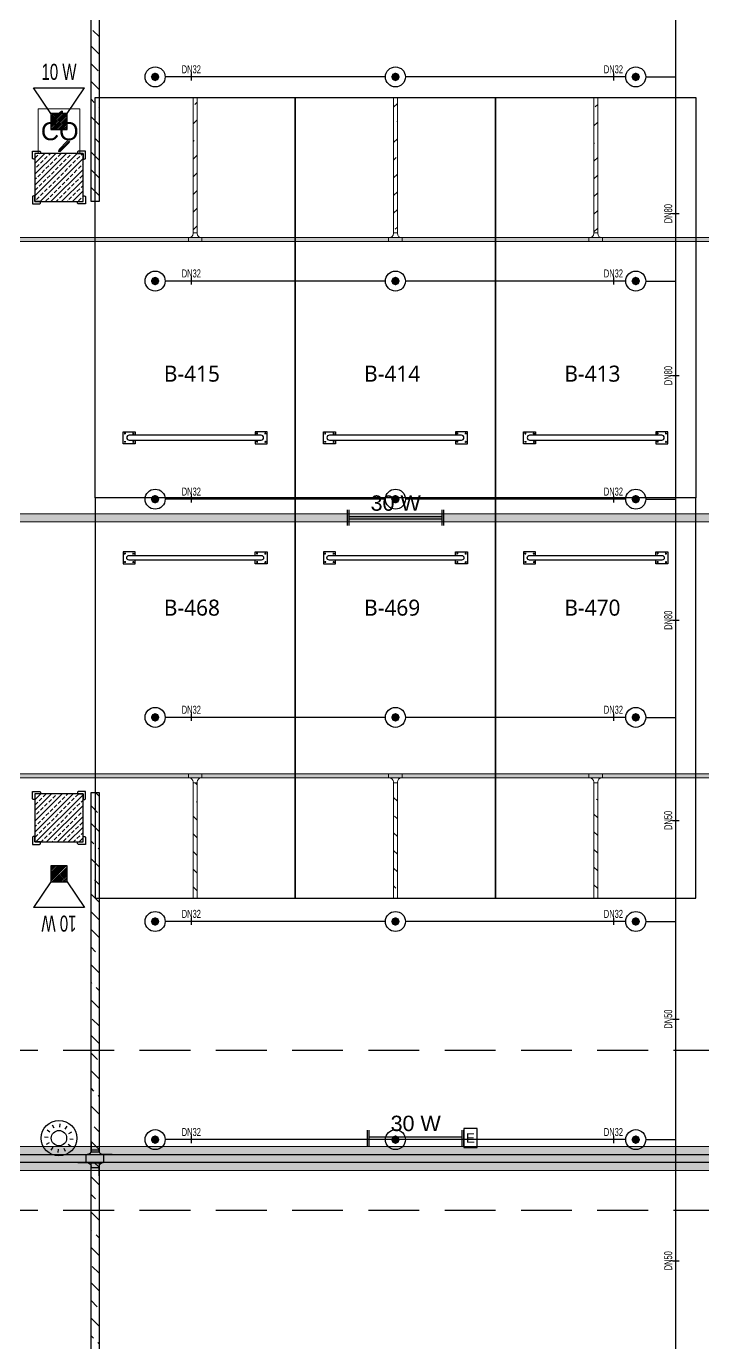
# Model space of a CAD drawing. Header units: millimetres. Extents: x -379292 to 1221486, y 92049 to 447512.
# Drawn here: x -150262 to -141820, y 170064 to 186507 of the extents above; entities that cross this region are included whole.
import ezdxf
from ezdxf.enums import TextEntityAlignment as Align

# ---------------------------------------------------------------- set-up
doc = ezdxf.new("R2010")
doc.units = ezdxf.units.MM
doc.linetypes.add('HIDDEN', pattern=[9.525, 6.35, -3.175])
for name, color, linetype in [('-M-YNGN-BORUID', 7, 'Continuous'), ('-M-YNGN-BORUUZUN', 7, 'Continuous'), ('-M-YNGN-BORUYUK', 7, 'Continuous'), ('-M-YNGN-SPR-YUK', 7, 'Continuous'), ('-M-YNGN-ZON4-CAP-', 7, 'Continuous'), ('-M-YNGN-ZON4-SPR-', 7, 'Continuous'), ('05_HATCH CONCRETE', 141, 'Continuous'), ('05_SYMBOL', 2, 'Continuous'), ('08_DEDECTOR FLASOR', 3, 'Continuous'), ('08_HORN', 4, 'Continuous'), ('08_LAMP', 4, 'Continuous'), ('08_LOUD SYSTEM', 4, 'Continuous'), ('202-A-Y-MahalAd', 141, 'Continuous'), ('E_CT_ZA', 6, 'Continuous')]:
    doc.layers.add(name, color=color, linetype=linetype)
doc.layers.add('-M-YNGN-SPR-CAPCIZGI', color=188, linetype='Continuous', plot=False)
for name, color, linetype, lineweight in [('-M-YNGN-ZON4', 3, 'SP', 30), ('08_DEDECTOR', 3, 'Continuous', 9), ('E_CT_AYDINLATMA', 3, 'Continuous', 9), ('E_CT_KA', 4, 'Continuous', 9), ('E_CT_KIRMIZI', 1, 'Continuous', 9)]:
    doc.layers.add(name, color=color, linetype=linetype, lineweight=lineweight)
doc.styles.add('CIZGI', font='tahoma.ttf', dxfattribs={"width": 0.8, "oblique": 20})
doc.styles.add('HCAD', font='HCAD.SHX', dxfattribs={"width": 0.8, "height": 0.2})
doc.styles.add('PIPESIZE', font='hcad.shx', dxfattribs={"width": 0.8})
doc.styles.add('SPR-NOT', font='romans.shx')
doc.styles.get("Standard").update_dxf_attribs({"font": 'segoeuil.ttf'})
doc.styles.add('TR', font='tsimpali.shx', dxfattribs={"width": 0.7})
doc.styles.add('YAZI-2', font='arial.ttf', dxfattribs={"height": 2})
doc.styles.add('YAZI-3', font='arial.ttf', dxfattribs={"height": 3})
doc.linetypes.add('SP', pattern='A,2,-0.1,["SP",CIZGI,S=0.14,R=0.2,X=0,Y=-0.07],-0.255', length=2.355)
pattern_1 = [(225, (905000, -3e-07), (67.351921, -67.351921), []), (225, (904932.65, -3e-07), (67.351921, -67.351921), [47.625, -23.8125])]

# ---------------------------------------------------------------- blocks, each defined once
blk = doc.blocks.new('202_Vida')
at = {"color": 0, "linetype": 'ByBlock', "ltscale": 0.2}
for points in [[(1, 0), (-1, 0)], [(0, 1), (0, -1)]]:
    blk.add_lwpolyline(points, dxfattribs=at)
at = {"color": 0, "linetype": 'ByBlock'}
for radius in [0.42, 0.23, 0.155]:
    blk.add_circle((0, 0), radius, dxfattribs=at)
blk = doc.blocks.new('202_Stoper')
at = {"color": 0, "linetype": 'ByBlock'}
for points in [[(-750, -30), (-750, -75), (-900, -75), (-900, 75), (-750, 75), (-750, 30)], [(750, -30), (750, -75), (900, -75), (900, 75), (750, 75), (750, 30)]]:
    blk.add_lwpolyline(points, dxfattribs=at)
blk.add_lwpolyline([(825, -30, 1), (825, 30), (-825, 30, 1), (-825, -30)], format="xyb", close=True, dxfattribs=at)
at = {"color": 0, "linetype": 'ByBlock', "yscale": 10, "zscale": 10, "rotation": 180}
for p, xscale in [((-877, 53), -10), ((-772, 53), 10), ((772, 53), -10), ((877, 53), 10)]:
    blk.add_blockref('202_Vida', p, dxfattribs=dict(at, xscale=xscale))
at = {"color": 0, "linetype": 'ByBlock', "yscale": 10, "zscale": 10}
for p, xscale in [((-877, -52), 10), ((-772, -52), -10), ((772, -52), 10), ((877, -52), -10)]:
    blk.add_blockref('202_Vida', p, dxfattribs=dict(at, xscale=xscale))
blk = doc.blocks.new('202_Mahalblok')
at = {"color": 0, "linetype": 'ByBlock', "flags": 128}
blk.add_lwpolyline([(0, 0), (0, 5000), (2500, 5000), (2500, 0)], close=True, dxfattribs=at)
at = {"color": 252}
blk.add_blockref('202_Stoper', (1250, 750), dxfattribs=at)
at = {"color": 0, "linetype": 'ByBlock', "ltscale": 25}
blk.add_attdef('MAHALNO', text='', height=200, dxfattribs=at).set_placement((1209, 1390), align=Align.BOTTOM_CENTER)
blk = doc.blocks.new('bariyer')
at = {"color": 8, "ltscale": 25}
blk.add_lwpolyline([(0, -70), (15, -70, 0.414214), (30, -55), (30, 30), (-55, 30, 0.414214), (-70, 15), (-70, 0), (0, 0)], format="xyb", close=True, dxfattribs=at)
blk = doc.blocks.new('OtoParkBodrumKatMimari')
at = {"layer": '05_HATCH CONCRETE'}
h = blk.add_hatch(dxfattribs=at)
h.set_pattern_fill('ANSI33', color=8, scale=15, angle=180, style=0)
h.set_pattern_definition(pattern_1)
h.paths.add_polyline_path([(96800, 84100), (96200, 84100), (96200, 83500), (96800, 83500)])
h = blk.add_hatch(dxfattribs=at)
h.set_pattern_fill('ANSI33', color=8, scale=15, angle=180, style=0)
h.set_pattern_definition(pattern_1)
h.paths.add_polyline_path([(96800, 76100), (96200, 76100), (96200, 75500), (96800, 75500)])
at = {"color": 5}
for points in [[(96800, 84100), (96200, 84100), (96200, 83500), (96800, 83500)], [(96800, 76100), (96200, 76100), (96200, 75500), (96800, 75500)]]:
    blk.add_lwpolyline(points, close=True, dxfattribs=at)
at = {"layer": '05_SYMBOL', "color": 252, "linetype": 'HIDDEN', "ltscale": 100}
for points in [[(19400, 72900), (128500, 72900)], [(19400, 70900), (128500, 70900)]]:
    blk.add_lwpolyline(points, dxfattribs=at)
at = {"layer": '05_SYMBOL', "color": 8, "xscale": -1}
for p in [(96200, 84100), (96200, 76100)]:
    blk.add_blockref('bariyer', p, dxfattribs=at)
at = {"layer": '05_SYMBOL', "color": 8}
for p in [(96800, 84100), (96800, 76100)]:
    blk.add_blockref('bariyer', p, dxfattribs=at)
at = {"layer": '05_SYMBOL', "color": 8, "rotation": 180}
for p in [(96200, 83500), (96200, 75500)]:
    blk.add_blockref('bariyer', p, dxfattribs=at)
at = {"layer": '05_SYMBOL', "color": 8, "xscale": -1, "rotation": 180}
for p in [(96800, 83500), (96800, 75500)]:
    blk.add_blockref('bariyer', p, dxfattribs=at)
at = {"layer": '202-A-Y-MahalAd', "color": 8, "ltscale": 25}
for p, values in [((96950, 79800), {'MAHALNO': 'B-415'}), ((99450, 79800), {'MAHALNO': 'B-414'}), ((101950, 79800), {'MAHALNO': 'B-413'})]:
    blk.add_blockref('202_Mahalblok', p, dxfattribs=at).add_auto_attribs(values)
ref = blk.add_blockref('202_Mahalblok', (96950, 79800), dxfattribs=dict(at, xscale=-1, rotation=180))
ref.add_attrib('MAHALNO', 'B-468', dxfattribs={"layer": '0', "color": 0, "linetype": 'ByBlock', "ltscale": 25, "height": 200}).set_placement((98159, 78267), align=Align.BOTTOM_CENTER)
ref = blk.add_blockref('202_Mahalblok', (99450, 79800), dxfattribs=dict(at, xscale=-1, rotation=180))
ref.add_attrib('MAHALNO', 'B-469', dxfattribs={"layer": '0', "color": 0, "linetype": 'ByBlock', "ltscale": 25, "height": 200}).set_placement((100659, 78267), align=Align.BOTTOM_CENTER)
ref = blk.add_blockref('202_Mahalblok', (101950, 79800), dxfattribs=dict(at, xscale=-1, rotation=180))
ref.add_attrib('MAHALNO', 'B-470', dxfattribs={"layer": '0', "color": 0, "linetype": 'ByBlock', "ltscale": 25, "height": 200}).set_placement((103159, 78267), align=Align.BOTTOM_CENTER)
blk = doc.blocks.new('SP-C-UP-12')
at = {"ltscale": 10}
blk.add_line((0, 0), (0, 0), dxfattribs=at)
at = {"color": 1, "linetype": 'Continuous'}
blk.add_circle((0, 0), 12.5, dxfattribs=at)
at = {"ltscale": 10}
for points in [[(-5.4, 0), (-3.8, 3.8), (-3.8, -3.8), (0, 5.4)], [(-3.8, -3.8), (0, 5.4), (0, -5.4), (3.8, 3.8)], [(0, -5.4), (3.8, 3.8), (3.8, -3.8), (5.4, 0)]]:
    blk.add_solid(points, dxfattribs=at)
at = {"layer": '-M-YNGN-SPR-YUK', "style": 'SPR-NOT', "width": 0.5, "flags": 9}
for tag, p in [('YUK', (0, 17.8)), ('CAP', (0, 14.4)), ('TIP', (0.2, 10.8))]:
    blk.add_attdef(tag, text='', height=2.5, dxfattribs=at).set_placement(p, align=Align.MIDDLE_CENTER)
blk = doc.blocks.new('SPRKL100')
at = {"layer": '-M-YNGN-SPR-CAPCIZGI'}
blk.add_line((0, 0.43), (0, -0.43), dxfattribs=at)
at = {"layer": '-M-YNGN-BORUID', "color": 0, "style": 'HCAD', "width": 0.8, "flags": 1}
blk.add_attdef('DIC', text='', height=0.4, dxfattribs=at).set_placement((0, -1.69), align=Align.CENTER)
at = {"layer": '-M-YNGN-BORUUZUN', "color": 0, "style": 'HCAD', "width": 0.7}
blk.add_attdef('BOY', text='', height=0.8, dxfattribs=at).set_placement((0, -1.08), align=Align.CENTER)
at = {"layer": '-M-YNGN-BORUYUK', "color": 6, "style": 'PIPESIZE', "width": 0.8}
blk.add_attdef('YUK', text='', height=0.5, dxfattribs=at).set_placement((0, 1.87), align=Align.CENTER)
at = {"color": 0, "style": 'PIPESIZE', "width": 0.7}
blk.add_attdef('CAP', text='', height=1, dxfattribs=at).set_placement((0, 0.45), align=Align.CENTER)
blk = doc.blocks.new('A$C69E781E7')
at = {"layer": '-M-YNGN-ZON4', "ltscale": 500}
for p, q in [((-3510.9, -7485.1), (-3510.9, -2137.6)), ((-3873.4, -5882.6), (-4148.4, -5882.6)), ((-3573.4, -5882.6), (-3848.4, -5882.6)), ((-3548.4, -5882.6), (-3510.9, -5882.6)), ((-3873.4, -6137.6), (-4148.4, -6137.6)), ((-3573.4, -6137.6), (-3848.4, -6137.6)), ((-3548.4, -6137.6), (-3510.9, -6137.6)), ((-3873.4, -6410.1), (-4148.4, -6410.1)), ((-3573.4, -6410.1), (-3848.4, -6410.1)), ((-3548.4, -6410.1), (-3510.9, -6410.1)), ((-3873.4, -6682.6), (-4148.4, -6682.6)), ((-3573.4, -6682.6), (-3848.4, -6682.6)), ((-3548.4, -6682.6), (-3510.9, -6682.6)), ((-3873.4, -6937.6), (-4148.4, -6937.6)), ((-3573.4, -6937.6), (-3848.4, -6937.6)), ((-3548.4, -6937.6), (-3510.9, -6937.6)), ((-3873.4, -7210.1), (-4148.4, -7210.1)), ((-3573.4, -7210.1), (-3848.4, -7210.1)), ((-3548.4, -7210.1), (-3510.9, -7210.1))]:
    blk.add_line(p, q, dxfattribs=at)
at = {"layer": '-M-YNGN-ZON4-CAP-'}
ref = blk.add_blockref('SPRKL100', (-4115.7, -5882.6), dxfattribs=dict(at, xscale=10, yscale=10, zscale=10))
ref.add_attrib('CAP', 'DN32', dxfattribs={"layer": '0', "color": 0, "height": 10, "style": 'PIPESIZE', "width": 0.7}).set_placement((-4115.7, -5878.1), align=Align.CENTER)
ref = blk.add_blockref('SPRKL100', (-3588.8, -5882.6), dxfattribs=dict(at, xscale=10, yscale=10, zscale=10))
ref.add_attrib('CAP', 'DN32', dxfattribs={"layer": '0', "color": 0, "height": 10, "style": 'PIPESIZE', "width": 0.7}).set_placement((-3588.8, -5878.1), align=Align.CENTER)
ref = blk.add_blockref('SPRKL100', (-3510.9, -6053.4), dxfattribs=dict(at, xscale=10.00000000000001, yscale=10.00000000000001, zscale=10.00000000000001, rotation=90))
ref.add_attrib('CAP', 'DN80', dxfattribs={"layer": '0', "color": 0, "height": 10, "rotation": 90, "style": 'PIPESIZE', "width": 0.7}).set_placement((-3515.4, -6053.4), align=Align.CENTER)
ref = blk.add_blockref('SPRKL100', (-4115.7, -6137.6), dxfattribs=dict(at, xscale=10, yscale=10, zscale=10))
ref.add_attrib('CAP', 'DN32', dxfattribs={"layer": '0', "color": 0, "height": 10, "style": 'PIPESIZE', "width": 0.7}).set_placement((-4115.7, -6133.1), align=Align.CENTER)
ref = blk.add_blockref('SPRKL100', (-3588.8, -6137.6), dxfattribs=dict(at, xscale=10, yscale=10, zscale=10))
ref.add_attrib('CAP', 'DN32', dxfattribs={"layer": '0', "color": 0, "height": 10, "style": 'PIPESIZE', "width": 0.7}).set_placement((-3588.8, -6133.1), align=Align.CENTER)
ref = blk.add_blockref('SPRKL100', (-3510.9, -6255.7), dxfattribs=dict(at, xscale=10.00000000000001, yscale=10.00000000000001, zscale=10.00000000000001, rotation=90))
ref.add_attrib('CAP', 'DN80', dxfattribs={"layer": '0', "color": 0, "height": 10, "rotation": 90, "style": 'PIPESIZE', "width": 0.7}).set_placement((-3515.4, -6255.7), align=Align.CENTER)
ref = blk.add_blockref('SPRKL100', (-4115.7, -6410.1), dxfattribs=dict(at, xscale=10, yscale=10, zscale=10))
ref.add_attrib('CAP', 'DN32', dxfattribs={"layer": '0', "color": 0, "height": 10, "style": 'PIPESIZE', "width": 0.7}).set_placement((-4115.7, -6405.6), align=Align.CENTER)
ref = blk.add_blockref('SPRKL100', (-3588.8, -6410.1), dxfattribs=dict(at, xscale=10, yscale=10, zscale=10))
ref.add_attrib('CAP', 'DN32', dxfattribs={"layer": '0', "color": 0, "height": 10, "style": 'PIPESIZE', "width": 0.7}).set_placement((-3588.8, -6405.6), align=Align.CENTER)
ref = blk.add_blockref('SPRKL100', (-3510.9, -6561.3), dxfattribs=dict(at, xscale=10.00000000000001, yscale=10.00000000000001, zscale=10.00000000000001, rotation=90))
ref.add_attrib('CAP', 'DN80', dxfattribs={"layer": '0', "color": 0, "height": 10, "rotation": 90, "style": 'PIPESIZE', "width": 0.7}).set_placement((-3515.4, -6561.3), align=Align.CENTER)
ref = blk.add_blockref('SPRKL100', (-4115.7, -6682.6), dxfattribs=dict(at, xscale=10, yscale=10, zscale=10))
ref.add_attrib('CAP', 'DN32', dxfattribs={"layer": '0', "color": 0, "height": 10, "style": 'PIPESIZE', "width": 0.7}).set_placement((-4115.7, -6678.1), align=Align.CENTER)
ref = blk.add_blockref('SPRKL100', (-3588.8, -6682.6), dxfattribs=dict(at, xscale=10, yscale=10, zscale=10))
ref.add_attrib('CAP', 'DN32', dxfattribs={"layer": '0', "color": 0, "height": 10, "style": 'PIPESIZE', "width": 0.7}).set_placement((-3588.8, -6678.1), align=Align.CENTER)
ref = blk.add_blockref('SPRKL100', (-3510.9, -6811.4), dxfattribs=dict(at, xscale=10.00000000000001, yscale=10.00000000000001, zscale=10.00000000000001, rotation=90))
ref.add_attrib('CAP', 'DN50', dxfattribs={"layer": '0', "color": 0, "height": 10, "rotation": 90, "style": 'PIPESIZE', "width": 0.7}).set_placement((-3515.4, -6811.4), align=Align.CENTER)
ref = blk.add_blockref('SPRKL100', (-4115.7, -6937.6), dxfattribs=dict(at, xscale=10, yscale=10, zscale=10))
ref.add_attrib('CAP', 'DN32', dxfattribs={"layer": '0', "color": 0, "height": 10, "style": 'PIPESIZE', "width": 0.7}).set_placement((-4115.7, -6933.1), align=Align.CENTER)
ref = blk.add_blockref('SPRKL100', (-3588.8, -6937.6), dxfattribs=dict(at, xscale=10, yscale=10, zscale=10))
ref.add_attrib('CAP', 'DN32', dxfattribs={"layer": '0', "color": 0, "height": 10, "style": 'PIPESIZE', "width": 0.7}).set_placement((-3588.8, -6933.1), align=Align.CENTER)
ref = blk.add_blockref('SPRKL100', (-3510.9, -7059.6), dxfattribs=dict(at, xscale=10.00000000000001, yscale=10.00000000000001, zscale=10.00000000000001, rotation=90))
ref.add_attrib('CAP', 'DN50', dxfattribs={"layer": '0', "color": 0, "height": 10, "rotation": 90, "style": 'PIPESIZE', "width": 0.7}).set_placement((-3515.4, -7059.6), align=Align.CENTER)
ref = blk.add_blockref('SPRKL100', (-4115.7, -7210.1), dxfattribs=dict(at, xscale=10, yscale=10, zscale=10))
ref.add_attrib('CAP', 'DN32', dxfattribs={"layer": '0', "color": 0, "height": 10, "style": 'PIPESIZE', "width": 0.7}).set_placement((-4115.7, -7205.6), align=Align.CENTER)
ref = blk.add_blockref('SPRKL100', (-3588.8, -7210.1), dxfattribs=dict(at, xscale=10, yscale=10, zscale=10))
ref.add_attrib('CAP', 'DN32', dxfattribs={"layer": '0', "color": 0, "height": 10, "style": 'PIPESIZE', "width": 0.7}).set_placement((-3588.8, -7205.6), align=Align.CENTER)
ref = blk.add_blockref('SPRKL100', (-3510.9, -7361.4), dxfattribs=dict(at, xscale=10.00000000000001, yscale=10.00000000000001, zscale=10.00000000000001, rotation=90))
ref.add_attrib('CAP', 'DN50', dxfattribs={"layer": '0', "color": 0, "height": 10, "rotation": 90, "style": 'PIPESIZE', "width": 0.7}).set_placement((-3515.4, -7361.4), align=Align.CENTER)
at = {"layer": '-M-YNGN-ZON4-SPR-'}
for p in [(-4160.9, -5882.6), (-3860.9, -5882.6), (-3560.9, -5882.6), (-4160.9, -6137.6), (-3860.9, -6137.6), (-3560.9, -6137.6), (-4160.9, -6410.1), (-3860.9, -6410.1), (-3560.9, -6410.1), (-4160.9, -6682.6), (-3860.9, -6682.6), (-3560.9, -6682.6), (-4160.9, -6937.6), (-3860.9, -6937.6), (-3560.9, -6937.6), (-4160.9, -7210.1), (-3860.9, -7210.1), (-3560.9, -7210.1)]:
    blk.add_blockref('SP-C-UP-12', p, dxfattribs=at)
blk = doc.blocks.new('*U601')
h = blk.add_hatch()
h.set_pattern_fill('ANSI33', color=0, scale=50, angle=1, style=0)
h.paths.add_polyline_path([(-44717, 100), (-232, 100), (-232, 0), (-44717, 0)])
at = {"color": 0}
blk.add_lwpolyline([(-44717, 100), (-232, 100), (-232, 0), (-44717, 0)], close=True, dxfattribs=at)
at = {"ltscale": 25, "flags": 1}
for tag, p in [('YUKSEKLIK', (-229, -149)), ('KALINLIK', (-229, -213))]:
    blk.add_attdef(tag, p, '', height=50, dxfattribs=at)
blk = doc.blocks.new('*U756')
h = blk.add_hatch()
h.set_pattern_fill('ANSI33', color=0, scale=50, angle=1, style=0)
h.paths.add_polyline_path([(-1851, 50), (57124, 50), (57124, 0), (-1851, 0)])
at = {"color": 0}
blk.add_lwpolyline([(-1851, 50), (57124, 50), (57124, 0), (-1851, 0)], close=True, dxfattribs=at)
at = {"ltscale": 25, "flags": 1}
for tag, p in [('YUKSEKLIK', (-229, -149)), ('KALINLIK', (-229, -213))]:
    blk.add_attdef(tag, p, '', height=50, dxfattribs=at)
blk = doc.blocks.new('*U767')
h = blk.add_hatch()
h.set_pattern_fill('ANSI33', color=0, scale=50, angle=1, style=0)
h.paths.add_polyline_path([(-2083, 50), (52607, 50), (52607, 0), (-2083, 0)])
at = {"color": 0}
blk.add_lwpolyline([(-2083, 50), (52607, 50), (52607, 0), (-2083, 0)], close=True, dxfattribs=at)
at = {"ltscale": 25, "flags": 1}
for tag, p in [('YUKSEKLIK', (-229, -149)), ('KALINLIK', (-229, -213))]:
    blk.add_attdef(tag, p, '', height=50, dxfattribs=at)
blk = doc.blocks.new('*U912')
h = blk.add_hatch()
h.set_pattern_fill('ANSI33', color=0, scale=50, angle=1, style=0)
h.paths.add_polyline_path([(-3660, 100), (271, 100), (271, 0), (-3660, 0)])
at = {"color": 0}
blk.add_lwpolyline([(-3660, 100), (271, 100), (271, 0), (-3660, 0)], close=True, dxfattribs=at)
at = {"ltscale": 25, "flags": 1}
for tag, p in [('YUKSEKLIK', (-229, -149)), ('KALINLIK', (-229, -213))]:
    blk.add_attdef(tag, p, '', height=50, dxfattribs=at)
blk = doc.blocks.new('*U931')
h = blk.add_hatch()
h.set_pattern_fill('ANSI33', color=0, scale=50, angle=1, style=0)
h.paths.add_polyline_path([(-3797, 100), (179, 100), (179, 0), (-3797, 0)])
at = {"color": 0}
blk.add_lwpolyline([(-3797, 100), (179, 100), (179, 0), (-3797, 0)], close=True, dxfattribs=at)
at = {"ltscale": 25, "flags": 1}
for tag, p in [('YUKSEKLIK', (-229, -149)), ('KALINLIK', (-229, -213))]:
    blk.add_attdef(tag, p, '', height=50, dxfattribs=at)
blk = doc.blocks.new('*U818')
h = blk.add_hatch()
h.set_pattern_fill('ANSI33', color=0, scale=50, angle=1, style=0)
h.paths.add_polyline_path([(-4483, 100), (9, 100), (9, 0), (-4483, 0)])
at = {"color": 0}
blk.add_lwpolyline([(-4483, 100), (9, 100), (9, 0), (-4483, 0)], close=True, dxfattribs=at)
at = {"ltscale": 25, "flags": 1}
for tag, p in [('YUKSEKLIK', (-229, -149)), ('KALINLIK', (-229, -213))]:
    blk.add_attdef(tag, p, '', height=50, dxfattribs=at)
blk = doc.blocks.new('*U423')
at = {"color": 0}
for p, q in [((0, 428), (0, 314)), ((100, 428), (100, 314)), ((-164, 264), (-50, 264)), ((-60, 264), (-60, 164)), ((0, 324), (100, 324)), ((264, 264), (150, 264)), ((160, 264), (160, 164)), ((-164, 164), (-50, 164)), ((0, 0), (0, 114)), ((0, 104), (100, 104)), ((100, 0), (100, 114)), ((264, 164), (150, 164))]:
    blk.add_line(p, q, dxfattribs=at)
for centre, start, end in [((-50, 314), 270, 0), ((150, 314), 180, 270), ((-50, 114), 0, 90), ((150, 114), 90, 180)]:
    blk.add_arc(centre, 50, start, end, dxfattribs=at)
blk = doc.blocks.new('40 W SIVA ÜSTÜ ETANJ LED 50')
at = {"layer": '08_LAMP'}
for p, q in [((-625, -100), (-625, 100)), ((-605, -100), (-605, 100)), ((-605, 15), (605, 15)), ((605, -100), (605, 100)), ((625, -100), (625, 100)), ((-605, -15), (605, -15))]:
    blk.add_line(p, q, dxfattribs=at)
at = {"layer": '08_LAMP', "color": 2, "style": 'YAZI-2'}
blk.add_text('30 W', height=200, dxfattribs=at).set_placement((0, 90), align=Align.CENTER)
blk = doc.blocks.new('40 W SIVA ÜSTÜ ETANJ LED E 50')
at = {"layer": '08_LAMP'}
for p, q in [((-625, -100), (-625, 100)), ((-605, -100), (-605, 100)), ((-605, 15), (605, 15)), ((605, -100), (605, 100)), ((625, -100), (625, 100)), ((-605, -15), (605, -15))]:
    blk.add_line(p, q, dxfattribs=at)
blk.add_lwpolyline([(625, -125), (800, -125), (800, 125), (625, 125)], close=True, dxfattribs=at)
at = {"layer": '08_LAMP', "color": 2, "style": 'YAZI-2'}
blk.add_text('30 W', height=200, dxfattribs=at).set_placement((0, 90), align=Align.CENTER)
blk.add_text('E', height=125, dxfattribs=at).set_placement((713, 0), align=Align.MIDDLE)
blk = doc.blocks.new('CO 250')
at = {"layer": '08_DEDECTOR'}
for p, q in [((17, 243), (-84, 142)), ((45, 251), (-74, 132)), ((37, 223), (-64, 122)), ((45, 250), (45, 243)), ((114, -136), (-5, -255)), ((104, -126), (3, -227)), ((124, -146), (23, -247)), ((-5, -247), (-5, -255)), ((-5, -255), (3, -255))]:
    blk.add_line(p, q, dxfattribs=at)
at = {"layer": '08_DEDECTOR', "ltscale": 25}
blk.add_lwpolyline([(-262, 278), (-262, -278), (262, -278), (262, 278)], close=True, dxfattribs=at)
at = {"layer": '08_DEDECTOR'}
for centre, radius, start, end in [((37, 223), 27.7, 72.9688, 135), ((17, 243), 27.7, 315, 0), ((-55, 112), 41.6, 135, 180), ((-55, 112), 27.7, 135, 180), ((-55, 112), 13.9, 135, 180), ((95, -116), 13.9, 315, 350.4112), ((95, -116), 27.7, 315, 355.2224), ((95, -116), 41.6, 315, 356.817), ((23, -247), 27.7, 135, 180), ((3, -227), 27.7, 270, 315)]:
    blk.add_arc(centre, radius, start, end, dxfattribs=at)
at = {"layer": '08_DEDECTOR', "color": 3, "style": 'YAZI-3'}
blk.add_text('CO', height=225, dxfattribs=at).set_placement((-226, -113))
blk = doc.blocks.new('KORNA ORT TAVAN')
at = {"layer": '08_HORN', "color": 3}
for p, q in [((10, 137), (13, 179)), ((-137, 10), (-179, 13)), ((-114, 77), (-149, 101)), ((-60, 124), (-79, 162)), ((77, 114), (101, 149)), ((124, 60), (162, 79)), ((-124, -60), (-162, -79)), ((-77, -114), (-101, -149)), ((-10, -137), (-13, -179)), ((60, -124), (79, -162)), ((114, -77), (149, -101)), ((137, -10), (179, -13))]:
    blk.add_line(p, q, dxfattribs=at)
at = {"layer": '08_HORN', "color": 1}
for major_axis, start_param, end_param in [((0, 222), 4.712358, 10.995543), ((0, 95.8), -1.570763777940356, 4.712421529239229)]:
    blk.add_ellipse((0, 0), major_axis=major_axis, ratio=1, start_param=start_param, end_param=end_param, dxfattribs=at)
blk = doc.blocks.new('15 W HORN 100_HARİCİ TİP')
at = {"layer": '08_LOUD SYSTEM'}
h = blk.add_hatch(dxfattribs=at)
h.set_pattern_fill('ANSI31', color=2, scale=4.8)
h.set_pattern_definition([(45, (-341645.439, -380325.335), (-10.77630735, 10.77630735), [])])
h.paths.add_polyline_path([(-100, 0), (100, 0), (100, 200), (-100, 200)])
at = {"layer": '08_LOUD SYSTEM', "ltscale": 2}
for p, q in [((-320, 520), (320, 520)), ((-100, 200), (-320, 520)), ((100, 200), (320, 520))]:
    blk.add_line(p, q, dxfattribs=at)
at = {"layer": '08_LOUD SYSTEM'}
blk.add_lwpolyline([(100, 0), (100, 200), (-100, 200), (-100, 0)], close=True, dxfattribs=at)
at = {"layer": '08_LOUD SYSTEM', "color": 2, "ltscale": 2, "style": 'TR', "width": 0.7}
blk.add_text('10 W', height=200, dxfattribs=at).set_placement((0, 620), align=Align.CENTER)
blk = doc.blocks.new('*U1030')
h = blk.add_hatch()
h.set_pattern_fill('ANSI33', color=0, scale=50, angle=1, style=0)
h.paths.add_polyline_path([(-2093, 50), (-403, 50), (-403, 0), (-2093, 0)])
at = {"color": 0}
blk.add_lwpolyline([(-2093, 50), (-403, 50), (-403, 0), (-2093, 0)], close=True, dxfattribs=at)
at = {"ltscale": 25, "flags": 1}
for tag, p in [('YUKSEKLIK', (-229, -149)), ('KALINLIK', (-229, -213))]:
    blk.add_attdef(tag, p, '', height=50, dxfattribs=at)
blk = doc.blocks.new('*U1012')
at = {"color": 0}
for p, q in [((214, 214), (-164, 214)), ((-60, 214), (-60, 164)), ((0, 214), (214, 214)), ((110, 214), (110, 164)), ((-164, 164), (-50, 164)), ((0, 0), (0, 114)), ((0, 104), (50, 104)), ((50, 0), (50, 114)), ((214, 164), (100, 164))]:
    blk.add_line(p, q, dxfattribs=at)
for centre, start, end in [((-50, 114), 0, 90), ((100, 114), 90, 180)]:
    blk.add_arc(centre, 50, start, end, dxfattribs=at)
blk = doc.blocks.new('*U1011')
h = blk.add_hatch()
h.set_pattern_fill('ANSI33', color=0, scale=50, angle=1, style=0)
h.paths.add_polyline_path([(-2093, 50), (-653, 50), (-653, 0), (-2093, 0)])
at = {"color": 0}
blk.add_lwpolyline([(-2093, 50), (-653, 50), (-653, 0), (-2093, 0)], close=True, dxfattribs=at)
at = {"ltscale": 25, "flags": 1}
for tag, p in [('YUKSEKLIK', (-229, -149)), ('KALINLIK', (-229, -213))]:
    blk.add_attdef(tag, p, '', height=50, dxfattribs=at)
blk = doc.blocks.new('*U655')
h = blk.add_hatch()
h.set_pattern_fill('ANSI33', color=0, scale=50, angle=1, style=0)
h.paths.add_polyline_path([(-115024, 100), (-249, 100), (-249, 0), (-115024, 0)])
at = {"color": 0}
blk.add_lwpolyline([(-115024, 100), (-249, 100), (-249, 0), (-115024, 0)], close=True, dxfattribs=at)
at = {"ltscale": 25, "flags": 1}
for tag, p in [('YUKSEKLIK', (-229, -149)), ('KALINLIK', (-229, -213))]:
    blk.add_attdef(tag, p, '', height=50, dxfattribs=at)
blk = doc.blocks.new('*U722')
h = blk.add_hatch()
h.set_pattern_fill('ANSI33', color=0, scale=50, angle=1, style=0)
h.paths.add_polyline_path([(-115264, 300), (-889, 300), (-889, 0), (-115264, 0)])
at = {"color": 0}
blk.add_lwpolyline([(-115264, 300), (-889, 300), (-889, 0), (-115264, 0)], close=True, dxfattribs=at)
at = {"ltscale": 25, "flags": 1}
for tag, p in [('YUKSEKLIK', (-229, -149)), ('KALINLIK', (-229, -213))]:
    blk.add_attdef(tag, p, '', height=50, dxfattribs=at)

msp = doc.modelspace()

# ---------------------------------------------------------------- block references
at = {"color": 8}
msp.add_blockref('OtoParkBodrumKatMimari', (-246354.8, 100818.8), dxfattribs=at)

# ---------------------------------------------------------------- next in the draw order: block references
at = {"layer": '-M-YNGN-ZON4', "ltscale": 25, "xscale": 10, "yscale": 10, "zscale": 10}
msp.add_blockref('A$C69E781E7', (-107045.9, 244701.5), dxfattribs=at)
at = {"layer": '08_DEDECTOR'}
msp.add_blockref('CO 250', (-149854.8, 185197.2), dxfattribs=at)
at = {"layer": '08_DEDECTOR FLASOR'}
msp.add_blockref('KORNA ORT TAVAN', (-149854.8, 172618.8), dxfattribs=at)
at = {"layer": '08_LAMP', "xscale": 0.96, "yscale": 0.96, "zscale": 0.96}
for name, p in [('40 W SIVA ÜSTÜ ETANJ LED 50', (-145652.1, 180369.8)), ('40 W SIVA ÜSTÜ ETANJ LED E 50', (-145402.1, 172621))]:
    msp.add_blockref(name, p, dxfattribs=at)
at = {"layer": '08_LOUD SYSTEM'}
msp.add_blockref('15 W HORN 100_HARİCİ TİP', (-149854.8, 185218.8), dxfattribs=at)
at = {"layer": '08_LOUD SYSTEM', "rotation": 180}
msp.add_blockref('15 W HORN 100_HARİCİ TİP', (-149854.8, 176018.8), dxfattribs=at)
at = {"layer": 'E_CT_AYDINLATMA', "rotation": 180}
msp.add_blockref('*U601', (-165171.7, 180418.8), dxfattribs=at)
at = {"layer": 'E_CT_KA', "rotation": 180}
msp.add_blockref('*U722', (-230494.1, 172514.2), dxfattribs=at)
at = {"layer": 'E_CT_KIRMIZI', "color": 1, "xscale": -1, "rotation": 89.99999999999991}
for p in [(-148129.8, 183525.8), (-145629.8, 183525.8), (-143129.8, 183525.8)]:
    msp.add_blockref('*U1030', p, dxfattribs=at)
at = {"layer": 'E_CT_KIRMIZI', "color": 2, "xscale": -1, "rotation": 180}
for p in [(-148179.8, 184032.8), (-145679.8, 184032.8), (-143179.8, 184032.8)]:
    msp.add_blockref('*U1012', p, dxfattribs=at)
at = {"layer": 'E_CT_KIRMIZI', "color": 1}
for name, p, rotation in [('*U756', (-116880.6, 183868.8), 180), ('*U767', (-121398.1, 177168.8), 180), ('*U1011', (-148129.8, 177711.7), 90.00000000000006), ('*U1011', (-145629.8, 177711.7), 90.00000000000006), ('*U1011', (-143129.8, 177711.7), 90.00000000000006)]:
    msp.add_blockref(name, p, dxfattribs=dict(at, rotation=rotation))
at = {"layer": 'E_CT_KIRMIZI', "color": 2}
for p in [(-148179.8, 176954.8), (-145679.8, 176954.8), (-143179.8, 176954.8)]:
    msp.add_blockref('*U1012', p, dxfattribs=at)
at = {"layer": 'E_CT_ZA', "color": 112}
for name, p, rotation in [('*U912', (-149354.8, 187978.5), 90), ('*U818', (-149454.8, 172452.3), 270), ('*U655', (-230054.1, 172414.2), 180), ('*U931', (-149354.8, 172131.9), 90)]:
    msp.add_blockref(name, p, dxfattribs=dict(at, rotation=rotation))
at = {"layer": 'E_CT_ZA', "color": 2, "xscale": -1, "rotation": 180}
msp.add_blockref('*U423', (-149454.8, 172578.2), dxfattribs=at)

doc.saveas('drawing.dxf')
